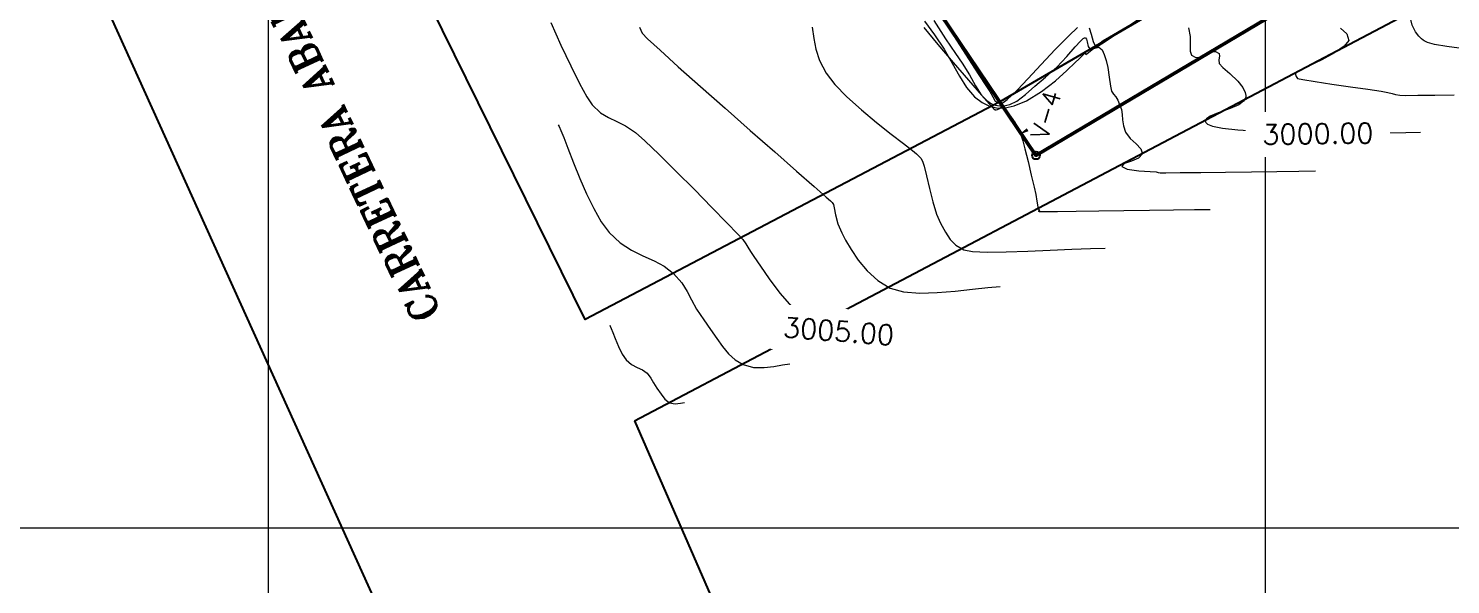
# Model space of a CAD drawing. Header units: metres. Extents: x 706106 to 709341, y 8490035 to 8490642.
# Drawn here: x 707038 to 707109.3, y 8490297.2 to 8490325.1 of the extents above; entities that cross this region are included whole.
import ezdxf
from ezdxf.enums import TextEntityAlignment as Align

# ---------------------------------------------------------------- set-up
doc = ezdxf.new("R2010")
doc.units = ezdxf.units.M
doc.layers.add('auxiliar', color=1, linetype='Continuous', lineweight=9)
for name, color, linetype in [('C-ANNO-MATC-TEXT', 150, 'Continuous'), ('C-ROAD-SECT-DIAG', 212, 'Continuous'), ('C-SSWR-PIPE-PATT', 7, 'Continuous'), ('C-STRM-STRC', 170, 'Continuous'), ('C-TOPO', 7, 'Continuous'), ('C-TOPO-MAJR', 9, 'Continuous'), ('CALLES', 7, 'Continuous'), ('V-SITE-VEGE', 80, 'Continuous')]:
    doc.layers.add(name, color=color, linetype=linetype)
doc.styles.add('ROMANT', font='romant.shx')
doc.styles.get("Standard").update_dxf_attribs({"font": 'simplex.shx'})

msp = doc.modelspace()

# ---------------------------------------------------------------- linework, layer by layer
at = {"flags": 128}
for points in [[(707086.6722, 8490321.3777), (707065.8757, 8490310.4629), (707021.7458, 8490399.9999)], [(707020.0002, 8490374.4502), (707067.2514, 8490269.9999)], [(707068.3482, 8490305.3655), (707147.2335, 8490346.9609), (707150.2234, 8490340.1145), (707157.2603, 8490299.9999)], [(707068.3482, 8490305.3655), (707083.7718, 8490269.9999)]]:
    msp.add_lwpolyline(points, dxfattribs=at)
at = {"lineweight": 40}
msp.add_solid([(707088.0252, 8490320.0486), (707088.1091, 8490319.9046), (707087.6351, 8490319.7249)], dxfattribs=at)
at = {"layer": 'C-ANNO-MATC-TEXT', "lineweight": 9}
for p, q in [((707050.0002, 8490269.9999), (707050.0002, 8490399.9999)), ((707100.0002, 8490269.9999), (707100.0002, 8490399.9999)), ((707020.0002, 8490299.9999), (707180.0002, 8490299.9999))]:
    msp.add_line(p, q, dxfattribs=at)
at = {"layer": 'C-ROAD-SECT-DIAG', "lineweight": 40, "flags": 128}
msp.add_lwpolyline([(707086.6722, 8490321.3777), (707088.4611, 8490318.7244)], dxfattribs=at)
at = {"layer": 'C-SSWR-PIPE-PATT'}
msp.add_circle((707088.4862, 8490318.6872), 0.1964, dxfattribs=at)
at = {"layer": 'C-TOPO', "color": 132, "linetype": 'Continuous', "lineweight": 0, "true_color": 0x00b8b8, "flags": 128}
for points, elevation in [([(707109.9635, 8490324.0309), (707109.0821, 8490324.1427), (707108.4711, 8490324.2561), (707108.119, 8490324.3569), (707107.9531, 8490324.4321), (707107.8944, 8490324.4723), (707107.8212, 8490324.5355), (707107.6858, 8490324.6708), (707107.5128, 8490324.8929), (707107.3457, 8490325.2151), (707107.2548, 8490325.6395), (707107.3155, 8490326.0616), (707107.5937, 8490326.365), (707108.0934, 8490326.6262), (707108.6569, 8490326.86), (707109.0478, 8490327.0372), (707109.2532, 8490327.1693), (707109.3294, 8490327.2587)], 2998), ([(707083.7568, 8490325.635), (707084.6557, 8490324.236), (707085.4076, 8490323.0675), (707085.9368, 8490322.2473), (707086.1679, 8490321.8936), (707086.3152, 8490321.6295), (707086.4364, 8490321.4142), (707086.6181, 8490321.3005), (707086.8373, 8490321.339), (707087.0436, 8490321.4982), (707087.2824, 8490321.7085), (707087.5539, 8490321.9803), (707088.0718, 8490322.5336), (707088.7385, 8490323.2493), (707089.4564, 8490324.0081), (707090.1277, 8490324.6907), (707090.5656, 8490325.1018)], 2999), ([(707068.6106, 8490325.1179), (707068.7398, 8490324.8158), (707069.0074, 8490324.5436), (707069.6382, 8490323.9611), (707070.5508, 8490323.1388), (707071.6633, 8490322.1474), (707072.8942, 8490321.0574), (707074.1617, 8490319.9394), (707075.3842, 8490318.8641), (707076.48, 8490317.9019), (707077.3675, 8490317.1235), (707077.9649, 8490316.5995), (707078.1906, 8490316.4005), (707078.2682, 8490316.3184), (707078.334, 8490316.2288), (707078.3674, 8490316.0601), (707078.4342, 8490315.7027), (707078.5534, 8490315.2499), (707078.744, 8490314.795), (707078.9379, 8490314.4355), (707079.2119, 8490313.9609), (707079.5698, 8490313.4271), (707080.0151, 8490312.8903), (707080.5515, 8490312.4066), (707081.1826, 8490312.0319), (707081.8513, 8490311.8452), (707082.654, 8490311.7795), (707083.5338, 8490311.8017), (707084.4337, 8490311.8784), (707085.2965, 8490311.9763), (707086.0654, 8490312.0622), (707086.6833, 8490312.1027)], 3004), ([(707077.2695, 8490325.1194), (707077.3461, 8490324.5593), (707077.4437, 8490324.0154), (707077.6268, 8490323.4458), (707077.9598, 8490322.8089), (707078.395, 8490322.2488), (707079.0091, 8490321.6226), (707079.7314, 8490320.9714), (707080.4913, 8490320.3362), (707081.2179, 8490319.7578), (707081.8405, 8490319.2774), (707082.2884, 8490318.9359), (707082.4909, 8490318.7743), (707082.6163, 8490318.6503), (707082.7112, 8490318.5464), (707082.8026, 8490318.4011), (707082.8773, 8490318.1525), (707082.9953, 8490317.6606), (707083.1464, 8490317.0267), (707083.32, 8490316.3519), (707083.506, 8490315.7374), (707083.6938, 8490315.2845), (707083.9419, 8490314.8312), (707084.1757, 8490314.472), (707084.4634, 8490314.1851), (707084.8728, 8490313.9486), (707085.3013, 8490313.868), (707086.0356, 8490313.837), (707086.9879, 8490313.844), (707088.0708, 8490313.8773), (707089.1965, 8490313.9252), (707090.2775, 8490313.976), (707091.2262, 8490314.0181), (707091.955, 8490314.0398)], 3003), ([(707082.8637, 8490325.0967), (707083.5663, 8490324.2584), (707084.3384, 8490323.3474), (707085.0967, 8490322.4635), (707085.7579, 8490321.706), (707086.161, 8490321.2582), (707086.3618, 8490321.0479), (707086.4375, 8490320.9795), (707086.4558, 8490320.9693), (707086.4872, 8490320.9679), (707086.5534, 8490320.9847), (707086.6541, 8490321.043), (707086.7713, 8490321.1403), (707086.8483, 8490321.2019), (707086.8647, 8490321.1257), (707086.8774, 8490321.0299), (707086.9844, 8490320.9076), (707087.2047, 8490320.6536), (707087.4355, 8490320.3297), (707087.5946, 8490320.0358), (707087.7052, 8490319.7657), (707087.8214, 8490319.421), (707087.935, 8490319.0129), (707088.0896, 8490318.3875), (707088.2523, 8490317.6969), (707088.3905, 8490317.0929), (707088.4715, 8490316.7275), (707088.5363, 8490316.3933), (707088.5851, 8490316.1121), (707088.6064, 8490315.9896), (707088.6578, 8490315.9247), (707088.5951, 8490315.8863), (707088.6416, 8490315.8773), (707088.6985, 8490315.8702), (707088.9324, 8490315.8728), (707089.5624, 8490315.8806), (707090.4952, 8490315.8922), (707091.6375, 8490315.9065), (707092.896, 8490315.9223), (707094.1775, 8490315.9385), (707095.3886, 8490315.9537), (707096.4361, 8490315.9669), (707097.2267, 8490315.9768)], 3002), ([(707082.8942, 8490325.4213), (707083.3895, 8490324.7359), (707083.8776, 8490324.0091), (707084.2816, 8490323.3103), (707084.6435, 8490322.6634), (707085.0053, 8490322.0927), (707085.409, 8490321.6224), (707085.7903, 8490321.3347), (707086.1244, 8490321.1787), (707086.3751, 8490321.106), (707086.5099, 8490321.0797), (707086.6497, 8490321.0637), (707086.939, 8490321.0708), (707087.3904, 8490321.1682), (707088.0075, 8490321.4284), (707088.7659, 8490321.8956), (707089.461, 8490322.4332), (707090.0406, 8490322.9475), (707090.4525, 8490323.3448), (707090.6445, 8490323.5314), (707090.7891, 8490323.6628), (707090.9015, 8490323.7842), (707090.9511, 8490323.8367), (707090.9718, 8490323.7896), (707090.9934, 8490323.7414), (707091.1151, 8490323.8526), (707091.3739, 8490324.0505), (707091.6383, 8490324.123), (707091.8088, 8490323.992), (707091.9126, 8490323.7522), (707092.0078, 8490323.4505), (707092.0862, 8490323.0958), (707092.1557, 8490322.6142), (707092.2165, 8490322.1651), (707092.2688, 8490321.9081), (707092.376, 8490321.763), (707092.4968, 8490321.6219), (707092.5842, 8490321.4603), (707092.6767, 8490321.2491), (707092.7676, 8490320.9844), (707092.8082, 8490320.7471), (707092.8274, 8490320.4766), (707092.8686, 8490320.1759), (707092.9753, 8490319.8485), (707093.2043, 8490319.5386), (707093.5031, 8490319.272), (707093.7517, 8490319.024), (707093.8297, 8490318.7696), (707093.634, 8490318.5514), (707093.2681, 8490318.4004), (707092.9224, 8490318.2744), (707092.787, 8490318.1313), (707093.0655, 8490317.998), (707093.6399, 8490317.9192), (707094.2177, 8490317.8796), (707094.5061, 8490317.8638), (707094.6117, 8490317.8368), (707094.7176, 8490317.8138), (707094.9989, 8490317.8152), (707095.7166, 8490317.8234), (707096.7513, 8490317.8366), (707097.9836, 8490317.8529), (707099.2938, 8490317.8707), (707100.5627, 8490317.8879), (707101.6707, 8490317.903), (707102.4985, 8490317.9139)], 3001), ([(707091.1596, 8490325.0876), (707091.2577, 8490324.7766), (707091.3529, 8490324.4014), (707091.4453, 8490324.2138), (707091.5712, 8490324.234), (707091.6988, 8490324.337), (707091.8572, 8490324.4574), (707092.1717, 8490324.6402), (707092.8592, 8490325.0391), (707093.7714, 8490325.5682)], 2999), ([(707103.76, 8490325.0684), (707104.0771, 8490324.7864), (707104.1736, 8490324.4593), (707103.9471, 8490324.1701), (707103.4491, 8490323.8317), (707102.8177, 8490323.4862), (707102.1914, 8490323.1756), (707101.7869, 8490322.9805), (707101.5863, 8490322.8794), (707101.5181, 8490322.8386), (707101.507, 8490322.8271), (707101.5007, 8490322.8011), (707101.5016, 8490322.7433), (707101.5308, 8490322.6527), (707101.6067, 8490322.5535), (707101.8662, 8490322.4979), (707102.487, 8490322.3965), (707103.3294, 8490322.2678), (707104.2538, 8490322.1303), (707105.1203, 8490322.0027), (707105.7894, 8490321.9033), (707106.1214, 8490321.8509), (707106.3395, 8490321.7965), (707106.5112, 8490321.7457), (707106.7304, 8490321.7068), (707107.0228, 8490321.7009), (707107.6352, 8490321.7043), (707108.4784, 8490321.7145), (707109.4635, 8490321.7294)], 2999), ([(707064.5286, 8490320.2288), (707064.5718, 8490320.1356), (707064.662, 8490319.9303), (707064.8064, 8490319.5807), (707065.0156, 8490319.0505), (707065.3022, 8490318.3146), (707065.6147, 8490317.5361), (707065.9513, 8490316.7564), (707066.3098, 8490316.0169), (707066.6883, 8490315.3591), (707067.0846, 8490314.8243), (707067.6387, 8490314.3051), (707068.21, 8490313.934), (707068.7805, 8490313.6527), (707069.3325, 8490313.4028), (707069.848, 8490313.126), (707070.3092, 8490312.764), (707070.7242, 8490312.2903), (707070.9984, 8490311.8606), (707071.2168, 8490311.4352), (707071.4643, 8490310.9743), (707071.8257, 8490310.4381), (707072.1707, 8490309.959), (707072.4774, 8490309.5075), (707072.7698, 8490309.0947), (707073.072, 8490308.7316), (707073.4081, 8490308.4292), (707073.8023, 8490308.1985), (707074.3267, 8490308.0541), (707074.8482, 8490308.0419), (707075.3412, 8490308.1049), (707075.7802, 8490308.1861), (707076.1398, 8490308.2285)], 3006), ([(707067.1129, 8490310.1725), (707067.1354, 8490310.1232), (707067.1836, 8490310.0099), (707067.2634, 8490309.8094), (707067.3827, 8490309.5037), (707067.5507, 8490309.0993), (707067.7372, 8490308.7213), (707067.9395, 8490308.4246), (707068.2108, 8490308.1919), (707068.488, 8490308.0457), (707068.7517, 8490307.9224), (707068.9824, 8490307.7583), (707069.1791, 8490307.5116), (707069.3002, 8490307.2807), (707069.4729, 8490307.006), (707069.6836, 8490306.7051), (707069.8759, 8490306.4542), (707070.1121, 8490306.2817), (707070.3948, 8490306.2288), (707070.6595, 8490306.2605), (707070.8681, 8490306.2915)], 3007)]:
    msp.add_lwpolyline(points, dxfattribs=dict(at, elevation=elevation))
at = {"layer": 'C-TOPO', "color": 20, "linetype": 'Continuous', "lineweight": 0, "flags": 128}
for points, elevation in [([(707064.1531, 8490325.3482), (707064.6675, 8490324.2202), (707065.1544, 8490323.1842), (707065.5918, 8490322.2998), (707065.9576, 8490321.6265), (707066.2297, 8490321.2239), (707066.6491, 8490320.8314), (707067.0518, 8490320.5846), (707067.4618, 8490320.3954), (707067.9031, 8490320.1758), (707068.3995, 8490319.8376), (707068.8777, 8490319.4122), (707069.5887, 8490318.7313), (707070.4441, 8490317.8873), (707071.3554, 8490316.9728), (707072.2344, 8490316.0803), (707072.9927, 8490315.3024), (707073.5419, 8490314.7315), (707073.7937, 8490314.4603), (707073.9387, 8490314.2552), (707074.0384, 8490314.0798), (707074.1785, 8490313.8701), (707074.3457, 8490313.6175), (707074.6652, 8490313.1292), (707075.1069, 8490312.4898), (707075.6406, 8490311.784), (707076.2362, 8490311.0965), (707076.8635, 8490310.512), (707077.4924, 8490310.1152), (707078.2243, 8490309.8955), (707078.9577, 8490309.8408), (707079.6679, 8490309.8958), (707080.3301, 8490310.0051), (707080.9195, 8490310.1135), (707081.4115, 8490310.1656)], 3005), ([(707083.361, 8490325.453), (707083.9566, 8490324.5338), (707084.4441, 8490323.7967), (707084.7787, 8490323.3147), (707085.1556, 8490322.7286), (707085.4557, 8490322.1842), (707085.7458, 8490321.7204), (707086.0157, 8490321.4335), (707086.2627, 8490321.2805), (707086.4566, 8490321.2128), (707086.564, 8490321.1901), (707086.6731, 8490321.176), (707086.8804, 8490321.1747), (707087.1695, 8490321.2335), (707087.5285, 8490321.4085), (707087.9654, 8490321.7455), (707088.4294, 8490322.1664), (707088.9634, 8490322.62), (707089.5268, 8490323.1181), (707090.0331, 8490323.6498), (707090.4558, 8490324.1297), (707090.7162, 8490324.4192), (707090.8573, 8490324.5525), (707090.9224, 8490324.5912), (707090.9456, 8490324.5935), (707090.9758, 8490324.581), (707091.02, 8490324.5233), (707091.0595, 8490324.3807), (707091.1012, 8490324.1573), (707091.2194, 8490323.9776), (707091.4858, 8490324.1018), (707092.0481, 8490324.4622), (707092.7945, 8490324.9626), (707093.6135, 8490325.5071)], 3000), ([(707096.1337, 8490325.0871), (707096.2125, 8490324.6531), (707096.2204, 8490324.2453), (707096.223, 8490323.9154), (707096.2857, 8490323.7152), (707096.4748, 8490323.6125), (707096.6997, 8490323.5952), (707096.905, 8490323.6278), (707097.0394, 8490323.7098), (707097.1349, 8490323.8209), (707097.2613, 8490323.8957), (707097.4933, 8490323.904), (707097.6698, 8490323.8005), (707097.6951, 8490323.6629), (707097.6602, 8490323.489), (707097.6716, 8490323.294), (707097.8475, 8490323.1019), (707098.2019, 8490322.795), (707098.6014, 8490322.4162), (707098.8637, 8490322.0902), (707098.9822, 8490321.8468), (707099.008, 8490321.6901), (707099.0016, 8490321.6145), (707098.9796, 8490321.542), (707098.8872, 8490321.4084), (707098.6509, 8490321.2327), (707098.2172, 8490321.0338), (707097.622, 8490320.8184), (707097.2223, 8490320.6527), (707097.0311, 8490320.5214), (707096.9783, 8490320.4266), (707096.9788, 8490320.3763), (707096.9971, 8490320.3347), (707097.0881, 8490320.2586), (707097.341, 8490320.1612), (707097.8408, 8490320.0593), (707098.6096, 8490319.9696), (707099.3866, 8490319.9126), (707100.0089, 8490319.8785), (707100.3137, 8490319.8573), (707100.5184, 8490319.803), (707100.724, 8490319.7603), (707101.0156, 8490319.7575), (707101.6829, 8490319.7631), (707102.6221, 8490319.7748), (707103.7297, 8490319.7905), (707104.902, 8490319.8081), (707106.0353, 8490319.8255), (707107.0259, 8490319.8405), (707107.7702, 8490319.851)], 3000)]:
    msp.add_lwpolyline(points, dxfattribs=dict(at, elevation=elevation))
at = {"layer": 'V-SITE-VEGE', "flags": 128}
msp.add_lwpolyline([(707086.6722, 8490321.3777), (707055.0505, 8490368.2784), (707076.4196, 8490387.7737), (707141.9596, 8490353.589), (707086.6722, 8490321.3777)], dxfattribs=at)

# ---------------------------------------------------------------- texts
at = {"layer": 'auxiliar', "insert": (707088.9856, 8490320.73), "char_height": 0.9, "attachment_point": 5, "rotation": 73.061404}
msp.add_mtext('\\A1;V-4', dxfattribs=at)
at = {"layer": 'CALLES', "style": 'ROMANT'}
msp.add_text('CARRETERA ABANCAY - ANDAHUAYLAS', height=1.434375, rotation=115.177535, dxfattribs=at).set_placement((707049.5702, 8490328.4106), align=Align.MIDDLE)

# ---------------------------------------------------------------- next in the draw order: texts
at = {"layer": 'C-TOPO-MAJR', "color": 5, "linetype": 'Continuous', "lineweight": 9, "char_height": 1, "width": 5.96381, "attachment_point": 5, "bg_fill": 3, "box_fill_scale": 1.635, "bg_fill_color": 256, "bg_fill_true_color": 13158600, "bg_fill_transparency": 0}
for s, insert, rotation in [('3000.00', (707102.6221, 8490319.7748, 3000), 0.813183), ('3005.00', (707078.591, 8490309.8681, 3005), 355.734097)]:
    msp.add_mtext(s, dxfattribs=dict(at, insert=insert, rotation=rotation))

# ---------------------------------------------------------------- next in the draw order: linework, layer by layer
at = {"layer": 'C-STRM-STRC', "lineweight": 50, "flags": 128}
msp.add_lwpolyline([(707055.0505, 8490368.2784), (707076.4196, 8490387.7737), (707144.7944, 8490352.1104), (707088.4862, 8490318.6872), (707055.0505, 8490368.2784)], dxfattribs=at)

doc.saveas('drawing.dxf')
